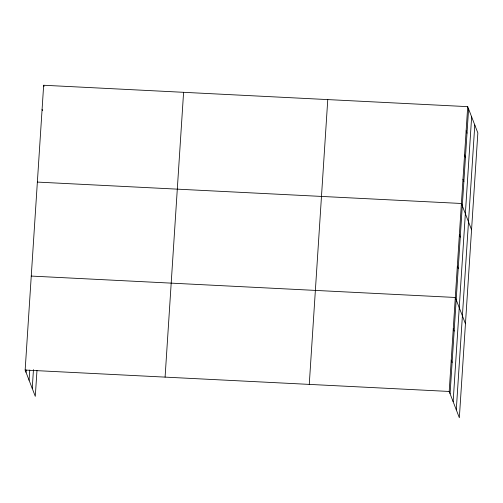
<?xml version="1.0" encoding="UTF-8"?>
<svg xmlns="http://www.w3.org/2000/svg" width="503" height="503" viewBox="0 0 503 503"><rect width="100%" height="100%" fill="white"/><g stroke="black" fill="none" stroke-linecap="round" stroke-linejoin="round"><path stroke-width="0.75" d="M36.977 370.51L35.298 396.351L25.15 370.057L43.654 85.252L467.702 106.649L477.85 132.943L459.346 417.748L449.198 391.453L467.702 106.649M26.03 372.346L26.187 369.994M29.092 380.268L29.752 370.089M32.242 388.429L33.462 369.636M165.085 377.118L183.589 92.313M309.263 384.393L327.767 99.588M450.084 393.742L468.589 108.931M453.14 401.664L471.644 116.859M456.29 409.826L474.794 125.021M37.36 182.086L461.414 203.482L471.556 229.777M31.255 276.072L455.309 297.468L465.451 323.762M25.15 370.057L449.198 391.453M466.13 130.855L467.01 133.144M464.558 155.062L465.438 157.351M462.986 179.269L463.867 181.558M459.377 234.807L460.258 237.095M457.34 266.137L458.227 268.426M453.272 328.792L454.152 331.081M451.235 360.123L452.122 362.411M43.654 85.252L44.094 86.397M42.082 109.459L42.522 110.603"/></g></svg>
